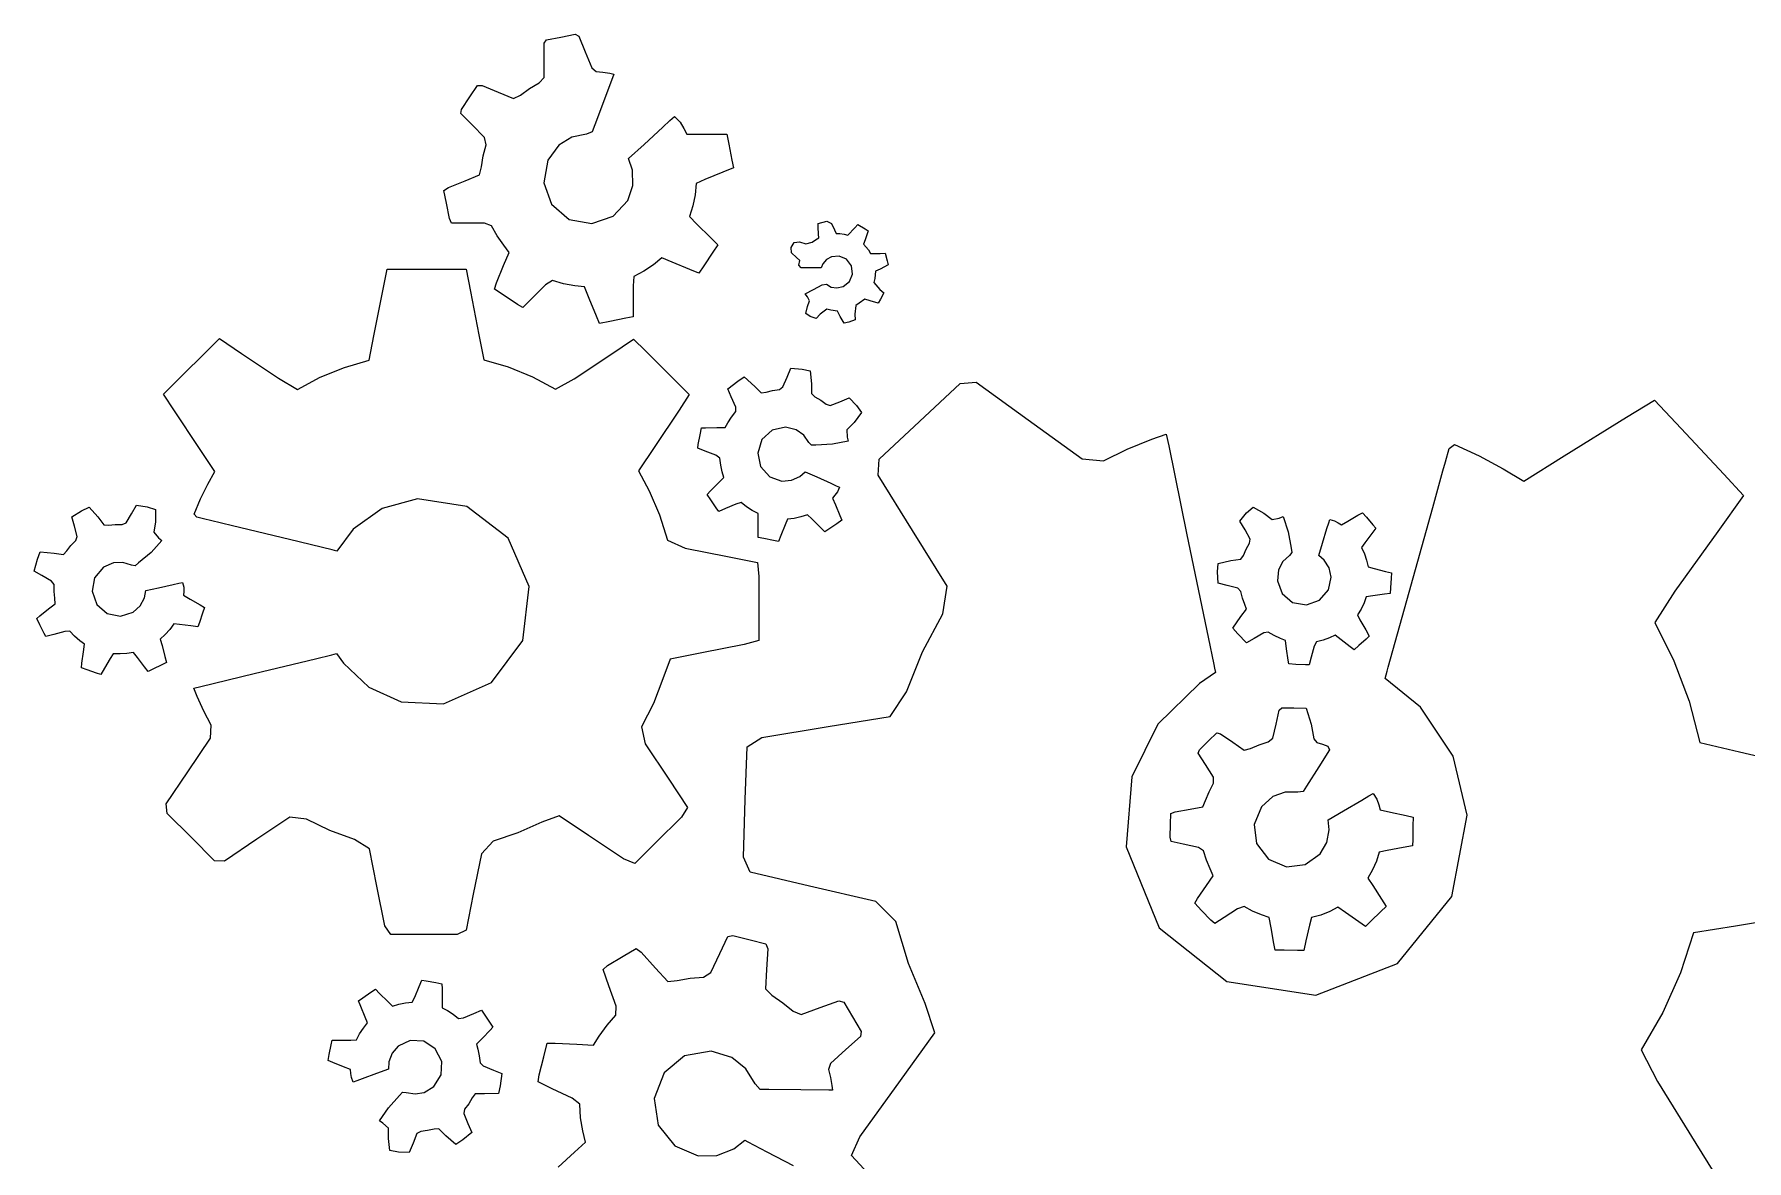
# Model space of a CAD drawing. Header units: metres. Extents: x 523 to 912, y 992 to 1102.
# Drawn here: x 777.86 to 794.73, y 1060.85 to 1071.94 of the extents above; entities that cross this region are included whole.
import ezdxf

# ---------------------------------------------------------------- set-up
doc = ezdxf.new("R2010")
doc.units = ezdxf.units.M

msp = doc.modelspace()

# ---------------------------------------------------------------- linework, layer by layer
at = {"layer": 'COMPONENT1'}
for p, q in [((782.905, 1071.886, 0), (783.045, 1071.913, 0)), ((783.045, 1071.913, 0), (783.186, 1071.941, 0)), ((783.186, 1071.941, 0), (783.222, 1071.921, 0)), ((783.222, 1071.921, 0), (783.285, 1071.768, 0)), ((782.881, 1071.852, 0), (782.905, 1071.886, 0)), ((782.881, 1071.685, 0), (782.881, 1071.852, 0)), ((783.285, 1071.768, 0), (783.35, 1071.609, 0)), ((782.881, 1071.515, 0), (782.881, 1071.685, 0)), ((783.35, 1071.609, 0), (783.394, 1071.575, 0)), ((783.394, 1071.575, 0), (783.461, 1071.568, 0)), ((783.461, 1071.568, 0), (783.528, 1071.557, 0)), ((783.528, 1071.557, 0), (783.567, 1071.548, 0)), ((782.149, 1071.324, 0), (782.225, 1071.437, 0)), ((782.225, 1071.437, 0), (782.27, 1071.437, 0)), ((782.27, 1071.437, 0), (782.429, 1071.371, 0)), ((782.648, 1071.34, 0), (782.738, 1071.405, 0)), ((782.738, 1071.405, 0), (782.834, 1071.461, 0)), ((782.834, 1071.461, 0), (782.881, 1071.515, 0)), ((783.567, 1071.548, 0), (783.475, 1071.3, 0)), ((782.066, 1071.201, 0), (782.149, 1071.324, 0)), ((782.429, 1071.371, 0), (782.579, 1071.308, 0)), ((782.579, 1071.308, 0), (782.648, 1071.34, 0)), ((783.475, 1071.3, 0), (783.381, 1071.048, 0)), ((782.06, 1071.159, 0), (782.066, 1071.201, 0)), ((782.171, 1071.048, 0), (782.06, 1071.159, 0)), ((782.295, 1070.923, 0), (782.171, 1071.048, 0)), ((783.381, 1071.048, 0), (783.356, 1070.98, 0)), ((784.05, 1071.025, 0), (784.121, 1071.09, 0)), ((784.121, 1071.09, 0), (784.166, 1071.131, 0)), ((784.166, 1071.131, 0), (784.222, 1071.074, 0)), ((784.222, 1071.074, 0), (784.257, 1071.013, 0)), ((782.312, 1070.852, 0), (782.295, 1070.923, 0)), ((783.153, 1070.926, 0), (783.025, 1070.847, 0)), ((783.299, 1070.958, 0), (783.153, 1070.926, 0)), ((783.356, 1070.98, 0), (783.299, 1070.958, 0)), ((783.866, 1070.856, 0), (784.05, 1071.025, 0)), ((784.257, 1071.013, 0), (784.286, 1070.958, 0)), ((784.286, 1070.958, 0), (784.408, 1070.958, 0)), ((784.408, 1070.958, 0), (784.596, 1070.957, 0)), ((784.596, 1070.957, 0), (784.681, 1070.956, 0)), ((784.681, 1070.956, 0), (784.7, 1070.858, 0)), ((782.264, 1070.634, 0), (782.282, 1070.744, 0)), ((782.282, 1070.744, 0), (782.312, 1070.852, 0)), ((783.025, 1070.847, 0), (782.917, 1070.701, 0)), ((783.713, 1070.716, 0), (783.866, 1070.856, 0)), ((783.751, 1070.604, 0), (783.713, 1070.716, 0)), ((784.7, 1070.858, 0), (784.731, 1070.7, 0)), ((782.105, 1070.499, 0), (782.245, 1070.556, 0)), ((782.245, 1070.556, 0), (782.264, 1070.634, 0)), ((782.917, 1070.701, 0), (782.879, 1070.479, 0)), ((783.755, 1070.453, 0), (783.751, 1070.604, 0)), ((784.64, 1070.583, 0), (784.464, 1070.511, 0)), ((784.745, 1070.626, 0), (784.64, 1070.583, 0)), ((784.731, 1070.7, 0), (784.745, 1070.626, 0)), ((781.895, 1070.401, 0), (781.939, 1070.431, 0)), ((781.919, 1070.277, 0), (781.895, 1070.401, 0)), ((781.939, 1070.431, 0), (782.105, 1070.499, 0)), ((782.879, 1070.479, 0), (782.953, 1070.269, 0)), ((783.706, 1070.305, 0), (783.755, 1070.453, 0)), ((784.378, 1070.47, 0), (784.368, 1070.36, 0)), ((784.464, 1070.511, 0), (784.378, 1070.47, 0)), ((781.949, 1070.126, 0), (781.919, 1070.277, 0)), ((782.953, 1070.269, 0), (783.129, 1070.118, 0)), ((783.561, 1070.148, 0), (783.706, 1070.305, 0)), ((784.346, 1070.251, 0), (784.313, 1070.146, 0)), ((784.368, 1070.36, 0), (784.346, 1070.251, 0)), ((781.969, 1070.081, 0), (781.949, 1070.126, 0)), ((782.113, 1070.081, 0), (781.969, 1070.081, 0)), ((782.294, 1070.081, 0), (782.113, 1070.081, 0)), ((782.364, 1070.053, 0), (782.294, 1070.081, 0)), ((782.418, 1069.955, 0), (782.364, 1070.053, 0)), ((783.129, 1070.118, 0), (783.351, 1070.077, 0)), ((783.351, 1070.077, 0), (783.561, 1070.148, 0)), ((784.313, 1070.146, 0), (784.387, 1070.072, 0)), ((784.387, 1070.072, 0), (784.52, 1069.938, 0)), ((785.579, 1070.078, 0), (785.665, 1070.1, 0)), ((785.581, 1070.042, 0), (785.579, 1070.078, 0)), ((785.585, 1069.974, 0), (785.581, 1070.042, 0)), ((785.665, 1070.1, 0), (785.711, 1070.077, 0)), ((785.711, 1070.077, 0), (785.74, 1070.016, 0)), ((785.874, 1069.964, 0), (785.943, 1070.036, 0)), ((785.943, 1070.036, 0), (785.971, 1070.067, 0)), ((785.971, 1070.067, 0), (786.042, 1070.025, 0)), ((782.483, 1069.863, 0), (782.418, 1069.955, 0)), ((784.52, 1069.938, 0), (784.592, 1069.866, 0)), ((785.314, 1069.84, 0), (785.343, 1069.889, 0)), ((785.343, 1069.889, 0), (785.395, 1069.898, 0)), ((785.395, 1069.898, 0), (785.459, 1069.876, 0)), ((785.459, 1069.876, 0), (785.521, 1069.893, 0)), ((785.521, 1069.893, 0), (785.553, 1069.917, 0)), ((785.553, 1069.917, 0), (785.587, 1069.937, 0)), ((785.587, 1069.937, 0), (785.585, 1069.974, 0)), ((785.74, 1070.016, 0), (785.757, 1069.98, 0)), ((785.757, 1069.98, 0), (785.795, 1069.979, 0)), ((785.795, 1069.979, 0), (785.835, 1069.974, 0)), ((785.835, 1069.974, 0), (785.874, 1069.964, 0)), ((786.043, 1069.916, 0), (786.028, 1069.874, 0)), ((786.028, 1069.874, 0), (786.075, 1069.817, 0)), ((786.042, 1070.025, 0), (786.074, 1070.006, 0)), ((786.074, 1070.006, 0), (786.043, 1069.916, 0)), ((782.482, 1069.663, 0), (782.536, 1069.791, 0)), ((782.536, 1069.791, 0), (782.483, 1069.863, 0)), ((784.04, 1069.739, 0), (783.957, 1069.67, 0)), ((784.141, 1069.697, 0), (784.04, 1069.739, 0)), ((784.544, 1069.795, 0), (784.454, 1069.661, 0)), ((784.592, 1069.866, 0), (784.544, 1069.795, 0)), ((785.318, 1069.788, 0), (785.314, 1069.84, 0)), ((785.368, 1069.743, 0), (785.318, 1069.788, 0)), ((785.4, 1069.714, 0), (785.368, 1069.743, 0)), ((785.39, 1069.668, 0), (785.4, 1069.714, 0)), ((785.662, 1069.722, 0), (785.627, 1069.681, 0)), ((785.711, 1069.75, 0), (785.662, 1069.722, 0)), ((785.787, 1069.757, 0), (785.711, 1069.75, 0)), ((785.86, 1069.726, 0), (785.787, 1069.757, 0)), ((785.909, 1069.662, 0), (785.86, 1069.726, 0)), ((786.075, 1069.817, 0), (786.096, 1069.783, 0)), ((786.096, 1069.783, 0), (786.191, 1069.781, 0)), ((786.191, 1069.781, 0), (786.239, 1069.784, 0)), ((786.239, 1069.784, 0), (786.259, 1069.709, 0)), ((786.259, 1069.709, 0), (786.269, 1069.669, 0)), ((781.29, 1069.399, 0), (781.335, 1069.628, 0)), ((781.335, 1069.628, 0), (781.534, 1069.628, 0)), ((781.534, 1069.628, 0), (781.905, 1069.627, 0)), ((781.905, 1069.627, 0), (782.112, 1069.627, 0)), ((782.112, 1069.627, 0), (782.155, 1069.409, 0)), ((782.411, 1069.494, 0), (782.482, 1069.663, 0)), ((783.766, 1069.555, 0), (783.758, 1069.463, 0)), ((783.864, 1069.607, 0), (783.766, 1069.555, 0)), ((783.957, 1069.67, 0), (783.864, 1069.607, 0)), ((784.315, 1069.624, 0), (784.141, 1069.697, 0)), ((784.404, 1069.587, 0), (784.315, 1069.624, 0)), ((784.454, 1069.661, 0), (784.404, 1069.587, 0)), ((785.412, 1069.64, 0), (785.39, 1069.668, 0)), ((785.447, 1069.64, 0), (785.412, 1069.64, 0)), ((785.536, 1069.641, 0), (785.447, 1069.64, 0)), ((785.611, 1069.642, 0), (785.536, 1069.641, 0)), ((785.627, 1069.681, 0), (785.611, 1069.642, 0)), ((785.89, 1069.506, 0), (785.92, 1069.579, 0)), ((785.92, 1069.579, 0), (785.909, 1069.662, 0)), ((786.137, 1069.536, 0), (786.128, 1069.497, 0)), ((786.145, 1069.608, 0), (786.137, 1069.536, 0)), ((786.19, 1069.629, 0), (786.145, 1069.608, 0)), ((786.269, 1069.669, 0), (786.19, 1069.629, 0)), ((781.204, 1068.972, 0), (781.29, 1069.399, 0)), ((782.155, 1069.409, 0), (782.239, 1068.982, 0)), ((782.391, 1069.432, 0), (782.411, 1069.494, 0)), ((782.487, 1069.367, 0), (782.391, 1069.432, 0)), ((782.618, 1069.279, 0), (782.487, 1069.367, 0)), ((782.894, 1069.474, 0), (782.763, 1069.343, 0)), ((782.964, 1069.517, 0), (782.894, 1069.474, 0)), ((783.072, 1069.485, 0), (782.964, 1069.517, 0)), ((783.183, 1069.465, 0), (783.072, 1069.485, 0)), ((783.278, 1069.454, 0), (783.183, 1069.465, 0)), ((783.325, 1069.339, 0), (783.278, 1069.454, 0)), ((783.758, 1069.463, 0), (783.758, 1069.276, 0)), ((785.451, 1069.385, 0), (785.535, 1069.429, 0)), ((785.474, 1069.355, 0), (785.451, 1069.385, 0)), ((785.535, 1069.429, 0), (785.62, 1069.474, 0)), ((785.62, 1069.474, 0), (785.663, 1069.479, 0)), ((785.663, 1069.479, 0), (785.71, 1069.452, 0)), ((785.71, 1069.452, 0), (785.763, 1069.443, 0)), ((785.763, 1069.443, 0), (785.826, 1069.456, 0)), ((785.826, 1069.456, 0), (785.89, 1069.506, 0)), ((786.128, 1069.497, 0), (786.189, 1069.429, 0)), ((786.189, 1069.429, 0), (786.227, 1069.395, 0)), ((786.227, 1069.395, 0), (786.193, 1069.331, 0)), ((782.67, 1069.25, 0), (782.618, 1069.279, 0)), ((782.763, 1069.343, 0), (782.67, 1069.25, 0)), ((783.396, 1069.166, 0), (783.325, 1069.339, 0)), ((783.758, 1069.276, 0), (783.757, 1069.159, 0)), ((785.459, 1069.19, 0), (785.474, 1069.259, 0)), ((785.494, 1069.317, 0), (785.474, 1069.355, 0)), ((785.474, 1069.259, 0), (785.494, 1069.317, 0)), ((785.667, 1069.233, 0), (785.601, 1069.185, 0)), ((785.706, 1069.225, 0), (785.667, 1069.233, 0)), ((785.771, 1069.213, 0), (785.706, 1069.225, 0)), ((785.796, 1069.161, 0), (785.771, 1069.213, 0)), ((785.952, 1069.271, 0), (785.943, 1069.185, 0)), ((785.985, 1069.293, 0), (785.952, 1069.271, 0)), ((786.04, 1069.334, 0), (785.985, 1069.293, 0)), ((786.091, 1069.316, 0), (786.04, 1069.334, 0)), ((786.17, 1069.292, 0), (786.091, 1069.316, 0)), ((786.193, 1069.331, 0), (786.17, 1069.292, 0)), ((783.428, 1069.093, 0), (783.396, 1069.166, 0)), ((783.53, 1069.113, 0), (783.428, 1069.093, 0)), ((783.687, 1069.144, 0), (783.53, 1069.113, 0)), ((783.757, 1069.159, 0), (783.687, 1069.144, 0)), ((785.503, 1069.163, 0), (785.459, 1069.19, 0)), ((785.561, 1069.141, 0), (785.503, 1069.163, 0)), ((785.601, 1069.185, 0), (785.561, 1069.141, 0)), ((785.835, 1069.095, 0), (785.796, 1069.161, 0)), ((785.882, 1069.106, 0), (785.835, 1069.095, 0)), ((785.946, 1069.129, 0), (785.882, 1069.106, 0)), ((785.943, 1069.185, 0), (785.946, 1069.129, 0)), ((779.558, 1068.822, 0), (779.683, 1068.944, 0)), ((779.683, 1068.944, 0), (779.901, 1068.798, 0)), ((781.157, 1068.733, 0), (781.204, 1068.972, 0)), ((782.239, 1068.982, 0), (782.288, 1068.735, 0)), ((783.537, 1068.789, 0), (783.762, 1068.939, 0)), ((783.762, 1068.939, 0), (783.881, 1068.824, 0)), ((779.297, 1068.561, 0), (779.558, 1068.822, 0)), ((779.901, 1068.798, 0), (780.264, 1068.555, 0)), ((780.914, 1068.661, 0), (781.157, 1068.733, 0)), ((782.288, 1068.735, 0), (782.527, 1068.665, 0)), ((783.177, 1068.549, 0), (783.537, 1068.789, 0)), ((783.881, 1068.824, 0), (784.142, 1068.562, 0)), ((779.133, 1068.398, 0), (779.297, 1068.561, 0)), ((780.264, 1068.555, 0), (780.452, 1068.442, 0)), ((780.452, 1068.442, 0), (780.677, 1068.564, 0)), ((780.677, 1068.564, 0), (780.914, 1068.661, 0)), ((782.527, 1068.665, 0), (782.766, 1068.567, 0)), ((782.766, 1068.567, 0), (782.992, 1068.446, 0)), ((782.992, 1068.446, 0), (783.177, 1068.549, 0)), ((784.142, 1068.562, 0), (784.31, 1068.394, 0)), ((784.691, 1068.451, 0), (784.788, 1068.524, 0)), ((784.788, 1068.524, 0), (784.851, 1068.567, 0)), ((784.851, 1068.567, 0), (784.955, 1068.474, 0)), ((785.234, 1068.468, 0), (785.274, 1068.566, 0)), ((785.274, 1068.566, 0), (785.31, 1068.654, 0)), ((785.31, 1068.654, 0), (785.422, 1068.644, 0)), ((785.422, 1068.644, 0), (785.503, 1068.628, 0)), ((785.503, 1068.628, 0), (785.514, 1068.499, 0)), ((779.24, 1068.234, 0), (779.133, 1068.398, 0)), ((784.31, 1068.394, 0), (784.211, 1068.238, 0)), ((784.725, 1068.371, 0), (784.691, 1068.451, 0)), ((784.768, 1068.27, 0), (784.725, 1068.371, 0)), ((784.955, 1068.474, 0), (785.019, 1068.41, 0)), ((785.019, 1068.41, 0), (785.067, 1068.417, 0)), ((785.067, 1068.417, 0), (785.132, 1068.433, 0)), ((785.132, 1068.433, 0), (785.199, 1068.442, 0)), ((785.199, 1068.442, 0), (785.234, 1068.468, 0)), ((785.514, 1068.499, 0), (785.515, 1068.402, 0)), ((785.515, 1068.402, 0), (785.548, 1068.371, 0)), ((785.548, 1068.371, 0), (785.606, 1068.337, 0)), ((785.794, 1068.323, 0), (785.887, 1068.362, 0)), ((785.887, 1068.362, 0), (785.959, 1068.286, 0)), ((786.577, 1068.128, 0), (786.978, 1068.503, 0)), ((786.978, 1068.503, 0), (787.135, 1068.514, 0)), ((787.135, 1068.514, 0), (787.648, 1068.145, 0)), ((779.482, 1067.871, 0), (779.24, 1068.234, 0)), ((784.211, 1068.238, 0), (783.972, 1067.881, 0)), ((784.727, 1068.172, 0), (784.769, 1068.225, 0)), ((784.769, 1068.225, 0), (784.768, 1068.27, 0)), ((785.606, 1068.337, 0), (785.659, 1068.297, 0)), ((785.659, 1068.297, 0), (785.7, 1068.284, 0)), ((785.7, 1068.284, 0), (785.794, 1068.323, 0)), ((786.008, 1068.215, 0), (785.935, 1068.119, 0)), ((785.959, 1068.286, 0), (786.008, 1068.215, 0)), ((793.542, 1068.17, 0), (793.819, 1068.338, 0)), ((793.819, 1068.338, 0), (794.081, 1068.058, 0)), ((784.418, 1067.996, 0), (784.431, 1068.064, 0)), ((784.431, 1068.064, 0), (784.47, 1068.067, 0)), ((784.47, 1068.067, 0), (784.581, 1068.068, 0)), ((784.581, 1068.068, 0), (784.664, 1068.068, 0)), ((784.664, 1068.068, 0), (784.691, 1068.114, 0)), ((784.691, 1068.114, 0), (784.727, 1068.172, 0)), ((785.126, 1068.041, 0), (785.027, 1067.95, 0)), ((785.258, 1068.072, 0), (785.126, 1068.041, 0)), ((785.364, 1068.046, 0), (785.258, 1068.072, 0)), ((785.438, 1067.994, 0), (785.364, 1068.046, 0)), ((785.935, 1068.119, 0), (785.862, 1068.046, 0)), ((785.862, 1068.046, 0), (785.866, 1067.974, 0)), ((786.181, 1067.758, 0), (786.577, 1068.128, 0)), ((787.648, 1068.145, 0), (788.181, 1067.761, 0)), ((792.928, 1067.789, 0), (793.542, 1068.17, 0)), ((794.081, 1068.058, 0), (794.5, 1067.61, 0)), ((779.638, 1067.637, 0), (779.482, 1067.871, 0)), ((783.972, 1067.881, 0), (783.812, 1067.642, 0)), ((784.396, 1067.867, 0), (784.4, 1067.902, 0)), ((784.469, 1067.837, 0), (784.396, 1067.867, 0)), ((784.4, 1067.902, 0), (784.418, 1067.996, 0)), ((785.027, 1067.95, 0), (784.985, 1067.817, 0)), ((785.49, 1067.92, 0), (785.438, 1067.994, 0)), ((785.516, 1067.894, 0), (785.49, 1067.92, 0)), ((785.559, 1067.896, 0), (785.516, 1067.894, 0)), ((785.721, 1067.904, 0), (785.559, 1067.896, 0)), ((785.876, 1067.934, 0), (785.721, 1067.904, 0)), ((785.866, 1067.974, 0), (785.876, 1067.934, 0)), ((788.392, 1067.74, 0), (788.625, 1067.854, 0)), ((788.625, 1067.854, 0), (788.866, 1067.954, 0)), ((788.866, 1067.954, 0), (789.008, 1068.003, 0)), ((789.008, 1068.003, 0), (789.033, 1067.888, 0)), ((789.033, 1067.888, 0), (789.213, 1067.013, 0)), ((791.758, 1067.732, 0), (791.795, 1067.863, 0)), ((791.795, 1067.863, 0), (791.847, 1067.901, 0)), ((791.847, 1067.901, 0), (792.092, 1067.789, 0)), ((784.572, 1067.795, 0), (784.469, 1067.837, 0)), ((784.613, 1067.767, 0), (784.572, 1067.795, 0)), ((784.621, 1067.699, 0), (784.613, 1067.767, 0)), ((784.636, 1067.633, 0), (784.621, 1067.699, 0)), ((784.985, 1067.817, 0), (785.014, 1067.684, 0)), ((785.014, 1067.684, 0), (785.103, 1067.584, 0)), ((786.17, 1067.6, 0), (786.181, 1067.758, 0)), ((788.181, 1067.761, 0), (788.392, 1067.74, 0)), ((791.733, 1067.641, 0), (791.758, 1067.732, 0)), ((792.092, 1067.789, 0), (792.327, 1067.662, 0)), ((792.532, 1067.542, 0), (792.928, 1067.789, 0)), ((779.498, 1067.367, 0), (779.57, 1067.512, 0)), ((779.57, 1067.512, 0), (779.638, 1067.637, 0)), ((783.812, 1067.642, 0), (783.915, 1067.446, 0)), ((784.521, 1067.445, 0), (784.6, 1067.524, 0)), ((784.6, 1067.524, 0), (784.652, 1067.578, 0)), ((784.652, 1067.578, 0), (784.636, 1067.633, 0)), ((785.103, 1067.584, 0), (785.224, 1067.541, 0)), ((785.224, 1067.541, 0), (785.318, 1067.549, 0)), ((785.318, 1067.549, 0), (785.401, 1067.587, 0)), ((785.401, 1067.587, 0), (785.453, 1067.634, 0)), ((785.453, 1067.634, 0), (785.567, 1067.583, 0)), ((785.567, 1067.583, 0), (785.704, 1067.521, 0)), ((785.704, 1067.521, 0), (785.757, 1067.496, 0)), ((786.508, 1067.056, 0), (786.17, 1067.6, 0)), ((791.633, 1067.282, 0), (791.733, 1067.641, 0)), ((792.327, 1067.662, 0), (792.532, 1067.542, 0)), ((794.5, 1067.61, 0), (794.694, 1067.398, 0)), ((779.436, 1067.217, 0), (779.498, 1067.367, 0)), ((781.633, 1067.367, 0), (781.287, 1067.272, 0)), ((782.119, 1067.292, 0), (781.633, 1067.367, 0)), ((783.915, 1067.446, 0), (784.018, 1067.208, 0)), ((784.488, 1067.41, 0), (784.521, 1067.445, 0)), ((784.523, 1067.358, 0), (784.488, 1067.41, 0)), ((784.577, 1067.278, 0), (784.523, 1067.358, 0)), ((785.746, 1067.403, 0), (785.723, 1067.374, 0)), ((785.723, 1067.374, 0), (785.751, 1067.307, 0)), ((785.772, 1067.437, 0), (785.746, 1067.403, 0)), ((785.757, 1067.496, 0), (785.79, 1067.481, 0)), ((785.79, 1067.481, 0), (785.772, 1067.437, 0)), ((794.694, 1067.398, 0), (794.44, 1067.044, 0)), ((778.231, 1067.19, 0), (778.326, 1067.25, 0)), ((778.255, 1067.099, 0), (778.231, 1067.19, 0)), ((778.326, 1067.25, 0), (778.4, 1067.286, 0)), ((778.4, 1067.286, 0), (778.487, 1067.19, 0)), ((778.487, 1067.19, 0), (778.546, 1067.112, 0)), ((778.766, 1067.129, 0), (778.817, 1067.218, 0)), ((778.817, 1067.218, 0), (778.867, 1067.305, 0)), ((778.867, 1067.305, 0), (778.971, 1067.288, 0)), ((778.971, 1067.288, 0), (779.053, 1067.26, 0)), ((779.053, 1067.26, 0), (779.052, 1067.14, 0)), ((779.46, 1067.186, 0), (779.436, 1067.217, 0)), ((779.54, 1067.167, 0), (779.46, 1067.186, 0)), ((781.287, 1067.272, 0), (781.002, 1067.069, 0)), ((782.527, 1066.98, 0), (782.119, 1067.292, 0)), ((784.018, 1067.208, 0), (784.096, 1066.958, 0)), ((784.602, 1067.243, 0), (784.577, 1067.278, 0)), ((784.667, 1067.27, 0), (784.602, 1067.243, 0)), ((784.77, 1067.314, 0), (784.667, 1067.27, 0)), ((784.823, 1067.332, 0), (784.77, 1067.314, 0)), ((784.875, 1067.289, 0), (784.823, 1067.332, 0)), ((784.932, 1067.253, 0), (784.875, 1067.289, 0)), ((784.989, 1067.223, 0), (784.932, 1067.253, 0)), ((784.99, 1067.157, 0), (784.989, 1067.223, 0)), ((785.28, 1067.168, 0), (785.256, 1067.109, 0)), ((785.345, 1067.174, 0), (785.28, 1067.168, 0)), ((785.411, 1067.188, 0), (785.345, 1067.174, 0)), ((785.474, 1067.208, 0), (785.411, 1067.188, 0)), ((785.517, 1067.17, 0), (785.474, 1067.208, 0)), ((785.598, 1067.09, 0), (785.517, 1067.17, 0)), ((785.751, 1067.307, 0), (785.795, 1067.202, 0)), ((785.795, 1067.202, 0), (785.815, 1067.155, 0)), ((789.734, 1067.147, 0), (789.8, 1067.228, 0)), ((789.8, 1067.228, 0), (789.865, 1067.285, 0)), ((789.865, 1067.285, 0), (789.969, 1067.226, 0)), ((789.969, 1067.226, 0), (790.051, 1067.163, 0)), ((790.051, 1067.163, 0), (790.121, 1067.176, 0)), ((790.121, 1067.176, 0), (790.16, 1067.191, 0)), ((790.16, 1067.191, 0), (790.21, 1067.041, 0)), ((790.798, 1067.147, 0), (790.896, 1067.205, 0)), ((790.896, 1067.205, 0), (790.941, 1067.23, 0)), ((790.941, 1067.23, 0), (790.981, 1067.185, 0)), ((790.981, 1067.185, 0), (791.045, 1067.112, 0)), ((791.378, 1066.364, 0), (791.633, 1067.282, 0)), ((778.282, 1066.997, 0), (778.255, 1067.099, 0)), ((778.546, 1067.112, 0), (778.591, 1067.108, 0)), ((778.591, 1067.108, 0), (778.658, 1067.115, 0)), ((778.658, 1067.115, 0), (778.725, 1067.115, 0)), ((778.725, 1067.115, 0), (778.766, 1067.129, 0)), ((779.052, 1067.14, 0), (779.038, 1067.037, 0)), ((779.038, 1067.037, 0), (779.084, 1066.983, 0)), ((779.595, 1067.154, 0), (779.54, 1067.167, 0)), ((779.813, 1067.101, 0), (779.595, 1067.154, 0)), ((780.372, 1066.965, 0), (779.813, 1067.101, 0)), ((781.002, 1067.069, 0), (780.838, 1066.852, 0)), ((784.99, 1067.044, 0), (784.99, 1067.157, 0)), ((784.991, 1066.986, 0), (784.99, 1067.044, 0)), ((785.213, 1067.004, 0), (785.19, 1066.947, 0)), ((785.256, 1067.109, 0), (785.213, 1067.004, 0)), ((785.647, 1067.041, 0), (785.598, 1067.09, 0)), ((785.685, 1067.067, 0), (785.647, 1067.041, 0)), ((785.765, 1067.121, 0), (785.685, 1067.067, 0)), ((785.815, 1067.155, 0), (785.765, 1067.121, 0)), ((786.85, 1066.506, 0), (786.508, 1067.056, 0)), ((789.213, 1067.013, 0), (789.421, 1066.004, 0)), ((789.785, 1067.06, 0), (789.734, 1067.147, 0)), ((789.836, 1066.971, 0), (789.785, 1067.06, 0)), ((790.21, 1067.041, 0), (790.238, 1066.881, 0)), ((790.548, 1066.93, 0), (790.592, 1067.073, 0)), ((790.592, 1067.073, 0), (790.61, 1067.129, 0)), ((790.61, 1067.129, 0), (790.62, 1067.164, 0)), ((790.62, 1067.164, 0), (790.667, 1067.151, 0)), ((790.667, 1067.151, 0), (790.703, 1067.13, 0)), ((790.703, 1067.13, 0), (790.735, 1067.11, 0)), ((790.735, 1067.11, 0), (790.798, 1067.147, 0)), ((791.033, 1067.024, 0), (790.964, 1066.933, 0)), ((791.074, 1067.078, 0), (791.033, 1067.024, 0)), ((791.045, 1067.112, 0), (791.074, 1067.078, 0)), ((794.44, 1067.044, 0), (794.017, 1066.456, 0)), ((777.892, 1066.773, 0), (777.917, 1066.845, 0)), ((777.917, 1066.845, 0), (778.056, 1066.832, 0)), ((778.056, 1066.832, 0), (778.146, 1066.82, 0)), ((778.146, 1066.82, 0), (778.179, 1066.855, 0)), ((778.179, 1066.855, 0), (778.221, 1066.907, 0)), ((778.221, 1066.907, 0), (778.27, 1066.955, 0)), ((778.27, 1066.955, 0), (778.282, 1066.997, 0)), ((779.011, 1066.839, 0), (778.887, 1066.735, 0)), ((779.116, 1066.957, 0), (779.011, 1066.839, 0)), ((779.084, 1066.983, 0), (779.116, 1066.957, 0)), ((780.794, 1066.863, 0), (780.372, 1066.965, 0)), ((780.838, 1066.852, 0), (780.794, 1066.863, 0)), ((782.733, 1066.503, 0), (782.527, 1066.98, 0)), ((784.096, 1066.958, 0), (784.269, 1066.881, 0)), ((784.269, 1066.881, 0), (784.687, 1066.798, 0)), ((785.044, 1066.975, 0), (784.991, 1066.986, 0)), ((785.139, 1066.957, 0), (785.044, 1066.975, 0)), ((785.19, 1066.947, 0), (785.139, 1066.957, 0)), ((789.769, 1066.809, 0), (789.795, 1066.871, 0)), ((789.795, 1066.871, 0), (789.828, 1066.929, 0)), ((789.828, 1066.929, 0), (789.836, 1066.971, 0)), ((790.246, 1066.839, 0), (790.223, 1066.81, 0)), ((790.238, 1066.881, 0), (790.246, 1066.839, 0)), ((790.511, 1066.81, 0), (790.548, 1066.93, 0)), ((790.964, 1066.933, 0), (790.932, 1066.886, 0)), ((790.932, 1066.886, 0), (790.96, 1066.825, 0)), ((777.859, 1066.656, 0), (777.892, 1066.773, 0)), ((778.54, 1066.694, 0), (778.453, 1066.59, 0)), ((778.64, 1066.738, 0), (778.54, 1066.694, 0)), ((778.731, 1066.741, 0), (778.64, 1066.738, 0)), ((778.816, 1066.713, 0), (778.731, 1066.741, 0)), ((778.853, 1066.707, 0), (778.816, 1066.713, 0)), ((778.887, 1066.735, 0), (778.853, 1066.707, 0)), ((784.687, 1066.798, 0), (784.984, 1066.739, 0)), ((784.984, 1066.739, 0), (784.996, 1066.603, 0)), ((789.515, 1066.649, 0), (789.52, 1066.731, 0)), ((789.52, 1066.731, 0), (789.646, 1066.759, 0)), ((789.646, 1066.759, 0), (789.743, 1066.772, 0)), ((789.743, 1066.772, 0), (789.769, 1066.809, 0)), ((790.114, 1066.668, 0), (790.103, 1066.56, 0)), ((790.157, 1066.749, 0), (790.114, 1066.668, 0)), ((790.223, 1066.81, 0), (790.157, 1066.749, 0)), ((790.565, 1066.764, 0), (790.511, 1066.81, 0)), ((790.614, 1066.687, 0), (790.565, 1066.764, 0)), ((790.633, 1066.595, 0), (790.614, 1066.687, 0)), ((790.96, 1066.825, 0), (790.982, 1066.762, 0)), ((790.982, 1066.762, 0), (790.997, 1066.697, 0)), ((790.997, 1066.697, 0), (791.058, 1066.681, 0)), ((791.058, 1066.681, 0), (791.168, 1066.652, 0)), ((777.935, 1066.612, 0), (777.859, 1066.656, 0)), ((778.029, 1066.557, 0), (777.935, 1066.612, 0)), ((778.057, 1066.522, 0), (778.029, 1066.557, 0)), ((778.056, 1066.455, 0), (778.057, 1066.522, 0)), ((778.453, 1066.59, 0), (778.429, 1066.458, 0)), ((779.082, 1066.49, 0), (779.228, 1066.523, 0)), ((779.228, 1066.523, 0), (779.285, 1066.535, 0)), ((779.285, 1066.535, 0), (779.32, 1066.543, 0)), ((779.32, 1066.543, 0), (779.332, 1066.496, 0)), ((779.332, 1066.496, 0), (779.332, 1066.454, 0)), ((782.67, 1065.971, 0), (782.733, 1066.503, 0)), ((784.996, 1066.603, 0), (784.996, 1066.239, 0)), ((786.807, 1066.234, 0), (786.85, 1066.506, 0)), ((789.519, 1066.537, 0), (789.515, 1066.649, 0)), ((789.61, 1066.513, 0), (789.519, 1066.537, 0)), ((789.713, 1066.486, 0), (789.61, 1066.513, 0)), ((790.103, 1066.56, 0), (790.15, 1066.433, 0)), ((790.606, 1066.47, 0), (790.633, 1066.595, 0)), ((791.168, 1066.652, 0), (791.226, 1066.637, 0)), ((791.223, 1066.585, 0), (791.217, 1066.489, 0)), ((791.226, 1066.637, 0), (791.223, 1066.585, 0)), ((778.001, 1066.283, 0), (778.067, 1066.334, 0)), ((778.062, 1066.387, 0), (778.056, 1066.455, 0)), ((778.067, 1066.334, 0), (778.062, 1066.387, 0)), ((778.429, 1066.458, 0), (778.476, 1066.326, 0)), ((778.476, 1066.326, 0), (778.579, 1066.238, 0)), ((778.903, 1066.313, 0), (778.946, 1066.393, 0)), ((778.946, 1066.393, 0), (778.96, 1066.463, 0)), ((778.96, 1066.463, 0), (779.082, 1066.49, 0)), ((779.332, 1066.454, 0), (779.331, 1066.417, 0)), ((779.331, 1066.417, 0), (779.394, 1066.38, 0)), ((779.394, 1066.38, 0), (779.493, 1066.323, 0)), ((789.743, 1066.454, 0), (789.713, 1066.486, 0)), ((789.76, 1066.388, 0), (789.743, 1066.454, 0)), ((789.784, 1066.326, 0), (789.76, 1066.388, 0)), ((789.798, 1066.28, 0), (789.784, 1066.326, 0)), ((790.15, 1066.433, 0), (790.253, 1066.347, 0)), ((790.253, 1066.347, 0), (790.391, 1066.322, 0)), ((790.391, 1066.322, 0), (790.518, 1066.368, 0)), ((790.518, 1066.368, 0), (790.606, 1066.47, 0)), ((790.957, 1066.342, 0), (790.928, 1066.281, 0)), ((790.979, 1066.403, 0), (790.957, 1066.342, 0)), ((791.044, 1066.411, 0), (790.979, 1066.403, 0)), ((791.157, 1066.427, 0), (791.044, 1066.411, 0)), ((791.214, 1066.435, 0), (791.157, 1066.427, 0)), ((791.196, 1065.71, 0), (791.378, 1066.364, 0)), ((791.217, 1066.489, 0), (791.214, 1066.435, 0)), ((794.017, 1066.456, 0), (793.82, 1066.15, 0)), ((777.884, 1066.19, 0), (777.914, 1066.216, 0)), ((777.915, 1066.127, 0), (777.884, 1066.19, 0)), ((777.914, 1066.216, 0), (778.001, 1066.283, 0)), ((778.579, 1066.238, 0), (778.71, 1066.212, 0)), ((778.71, 1066.212, 0), (778.833, 1066.25, 0)), ((778.833, 1066.25, 0), (778.903, 1066.313, 0)), ((779.517, 1066.24, 0), (779.486, 1066.148, 0)), ((779.493, 1066.323, 0), (779.537, 1066.297, 0)), ((779.537, 1066.297, 0), (779.517, 1066.24, 0)), ((784.996, 1066.239, 0), (784.996, 1065.972, 0)), ((786.609, 1065.861, 0), (786.807, 1066.234, 0)), ((789.664, 1066.093, 0), (789.743, 1066.208, 0)), ((789.743, 1066.208, 0), (789.798, 1066.28, 0)), ((790.928, 1066.281, 0), (790.893, 1066.224, 0)), ((790.893, 1066.224, 0), (790.917, 1066.174, 0)), ((790.917, 1066.174, 0), (790.974, 1066.076, 0)), ((777.957, 1066.042, 0), (777.915, 1066.127, 0)), ((777.975, 1066.012, 0), (777.957, 1066.042, 0)), ((778.052, 1066.032, 0), (777.975, 1066.012, 0)), ((778.159, 1066.061, 0), (778.052, 1066.032, 0)), ((778.209, 1066.063, 0), (778.159, 1066.061, 0)), ((778.256, 1066.013, 0), (778.209, 1066.063, 0)), ((778.307, 1065.969, 0), (778.256, 1066.013, 0)), ((779.15, 1066.03, 0), (779.101, 1065.985, 0)), ((779.194, 1066.08, 0), (779.15, 1066.03, 0)), ((779.233, 1066.135, 0), (779.194, 1066.08, 0)), ((779.29, 1066.13, 0), (779.233, 1066.135, 0)), ((779.403, 1066.115, 0), (779.29, 1066.13, 0)), ((779.471, 1066.106, 0), (779.403, 1066.115, 0)), ((779.486, 1066.148, 0), (779.471, 1066.106, 0)), ((789.421, 1066.004, 0), (789.477, 1065.734, 0)), ((789.714, 1066.036, 0), (789.664, 1066.093, 0)), ((789.8, 1065.949, 0), (789.714, 1066.036, 0)), ((789.875, 1065.993, 0), (789.8, 1065.949, 0)), ((789.969, 1066.048, 0), (789.875, 1065.993, 0)), ((790.014, 1066.055, 0), (789.969, 1066.048, 0)), ((790.072, 1066.021, 0), (790.014, 1066.055, 0)), ((790.133, 1065.993, 0), (790.072, 1066.021, 0)), ((790.183, 1065.971, 0), (790.133, 1065.993, 0)), ((790.618, 1065.999, 0), (790.554, 1065.976, 0)), ((790.671, 1066.023, 0), (790.618, 1065.999, 0)), ((790.73, 1065.978, 0), (790.671, 1066.023, 0)), ((790.974, 1066.076, 0), (791.009, 1066.016, 0)), ((791.009, 1066.016, 0), (790.977, 1065.986, 0)), ((793.82, 1066.15, 0), (794.009, 1065.771, 0)), ((778.354, 1065.935, 0), (778.307, 1065.969, 0)), ((778.329, 1065.75, 0), (778.344, 1065.861, 0)), ((778.344, 1065.861, 0), (778.354, 1065.935, 0)), ((778.638, 1065.841, 0), (778.607, 1065.796, 0)), ((778.705, 1065.839, 0), (778.638, 1065.841, 0)), ((778.772, 1065.844, 0), (778.705, 1065.839, 0)), ((778.836, 1065.855, 0), (778.772, 1065.844, 0)), ((778.876, 1065.803, 0), (778.836, 1065.855, 0)), ((779.101, 1065.985, 0), (779.118, 1065.924, 0)), ((779.118, 1065.924, 0), (779.147, 1065.814, 0)), ((780.629, 1065.792, 0), (780.79, 1065.831, 0)), ((780.79, 1065.831, 0), (780.837, 1065.843, 0)), ((780.837, 1065.843, 0), (780.906, 1065.75, 0)), ((782.363, 1065.559, 0), (782.67, 1065.971, 0)), ((784.435, 1065.849, 0), (784.122, 1065.788, 0)), ((784.85, 1065.931, 0), (784.435, 1065.849, 0)), ((784.996, 1065.972, 0), (784.85, 1065.931, 0)), ((786.45, 1065.465, 0), (786.609, 1065.861, 0)), ((790.194, 1065.889, 0), (790.183, 1065.971, 0)), ((790.208, 1065.779, 0), (790.194, 1065.889, 0)), ((790.465, 1065.916, 0), (790.437, 1065.808, 0)), ((790.488, 1065.96, 0), (790.465, 1065.916, 0)), ((790.554, 1065.976, 0), (790.488, 1065.96, 0)), ((790.82, 1065.91, 0), (790.73, 1065.978, 0)), ((790.859, 1065.881, 0), (790.82, 1065.91, 0)), ((790.905, 1065.922, 0), (790.859, 1065.881, 0)), ((790.977, 1065.986, 0), (790.905, 1065.922, 0)), ((778.324, 1065.702, 0), (778.329, 1065.75, 0)), ((778.382, 1065.682, 0), (778.324, 1065.702, 0)), ((778.474, 1065.65, 0), (778.382, 1065.682, 0)), ((778.515, 1065.637, 0), (778.474, 1065.65, 0)), ((778.55, 1065.698, 0), (778.515, 1065.637, 0)), ((778.607, 1065.796, 0), (778.55, 1065.698, 0)), ((778.945, 1065.712, 0), (778.876, 1065.803, 0)), ((778.981, 1065.666, 0), (778.945, 1065.712, 0)), ((779.029, 1065.69, 0), (778.981, 1065.666, 0)), ((779.116, 1065.733, 0), (779.029, 1065.69, 0)), ((779.162, 1065.756, 0), (779.116, 1065.733, 0)), ((779.147, 1065.814, 0), (779.162, 1065.756, 0)), ((780.024, 1065.647, 0), (780.629, 1065.792, 0)), ((780.906, 1065.75, 0), (781.154, 1065.511, 0)), ((784.122, 1065.788, 0), (784.052, 1065.595, 0)), ((789.493, 1065.656, 0), (789.335, 1065.547, 0)), ((789.477, 1065.734, 0), (789.484, 1065.698, 0)), ((789.484, 1065.698, 0), (789.493, 1065.656, 0)), ((790.217, 1065.741, 0), (790.208, 1065.779, 0)), ((790.286, 1065.737, 0), (790.217, 1065.741, 0)), ((790.381, 1065.731, 0), (790.286, 1065.737, 0)), ((790.417, 1065.732, 0), (790.381, 1065.731, 0)), ((790.437, 1065.808, 0), (790.417, 1065.732, 0)), ((791.165, 1065.599, 0), (791.185, 1065.67, 0)), ((791.185, 1065.67, 0), (791.196, 1065.71, 0)), ((794.009, 1065.771, 0), (794.158, 1065.373, 0)), ((779.431, 1065.504, 0), (779.5, 1065.52, 0)), ((779.464, 1065.419, 0), (779.431, 1065.504, 0)), ((779.5, 1065.52, 0), (780.024, 1065.647, 0)), ((781.154, 1065.511, 0), (781.472, 1065.367, 0)), ((781.889, 1065.348, 0), (782.363, 1065.559, 0)), ((784.052, 1065.595, 0), (783.958, 1065.352, 0)), ((789.335, 1065.547, 0), (788.925, 1065.149, 0)), ((791.514, 1065.315, 0), (791.165, 1065.599, 0)), ((779.529, 1065.275, 0), (779.464, 1065.419, 0)), ((781.472, 1065.367, 0), (781.889, 1065.348, 0)), ((783.958, 1065.352, 0), (783.84, 1065.123, 0)), ((786.291, 1065.224, 0), (786.45, 1065.465, 0)), ((791.835, 1064.832, 0), (791.514, 1065.315, 0)), ((794.158, 1065.373, 0), (794.264, 1064.966, 0)), ((779.602, 1065.137, 0), (779.529, 1065.275, 0)), ((785.678, 1065.124, 0), (786.291, 1065.224, 0)), ((788.925, 1065.149, 0), (788.669, 1064.629, 0)), ((790.06, 1065.01, 0), (790.09, 1065.149, 0)), ((790.09, 1065.149, 0), (790.12, 1065.287, 0)), ((790.12, 1065.287, 0), (790.146, 1065.31, 0)), ((790.146, 1065.31, 0), (790.265, 1065.308, 0)), ((790.265, 1065.308, 0), (790.386, 1065.306, 0)), ((790.386, 1065.306, 0), (790.437, 1065.147, 0)), ((790.437, 1065.147, 0), (790.462, 1065.004, 0)), ((779.373, 1064.68, 0), (779.594, 1065.01, 0)), ((779.594, 1065.01, 0), (779.602, 1065.137, 0)), ((783.84, 1065.123, 0), (783.877, 1064.953, 0)), ((784.881, 1064.925, 0), (785.025, 1065.018, 0)), ((785.025, 1065.018, 0), (785.678, 1065.124, 0)), ((789.335, 1064.896, 0), (789.425, 1064.983, 0)), ((789.425, 1064.983, 0), (789.508, 1065.062, 0)), ((789.508, 1065.062, 0), (789.544, 1065.054, 0)), ((789.544, 1065.054, 0), (789.664, 1064.971, 0)), ((790.012, 1064.974, 0), (790.06, 1065.01, 0)), ((790.462, 1065.004, 0), (790.492, 1064.969, 0)), ((783.877, 1064.953, 0), (784.109, 1064.606, 0)), ((784.863, 1064.407, 0), (784.881, 1064.925, 0)), ((789.323, 1064.863, 0), (789.335, 1064.896, 0)), ((789.394, 1064.752, 0), (789.323, 1064.863, 0)), ((789.664, 1064.971, 0), (789.776, 1064.893, 0)), ((789.776, 1064.893, 0), (789.838, 1064.907, 0)), ((789.838, 1064.907, 0), (789.923, 1064.945, 0)), ((789.923, 1064.945, 0), (790.012, 1064.974, 0)), ((790.492, 1064.969, 0), (790.547, 1064.951, 0)), ((790.616, 1064.894, 0), (790.511, 1064.729, 0)), ((790.547, 1064.951, 0), (790.6, 1064.93, 0)), ((790.6, 1064.93, 0), (790.616, 1064.894, 0)), ((791.974, 1064.253, 0), (791.835, 1064.832, 0)), ((794.264, 1064.966, 0), (794.656, 1064.875, 0)), ((794.656, 1064.875, 0), (795.359, 1064.711, 0)), ((779.16, 1064.364, 0), (779.373, 1064.68, 0)), ((789.474, 1064.627, 0), (789.394, 1064.752, 0)), ((790.511, 1064.729, 0), (790.389, 1064.537, 0)), ((784.109, 1064.606, 0), (784.295, 1064.329, 0)), ((788.669, 1064.629, 0), (788.615, 1063.94, 0)), ((789.397, 1064.395, 0), (789.432, 1064.482, 0)), ((789.432, 1064.482, 0), (789.475, 1064.566, 0)), ((789.475, 1064.566, 0), (789.474, 1064.627, 0)), ((790.18, 1064.478, 0), (790.06, 1064.435, 0)), ((790.305, 1064.478, 0), (790.18, 1064.478, 0)), ((790.357, 1064.486, 0), (790.305, 1064.478, 0)), ((790.389, 1064.537, 0), (790.357, 1064.486, 0)), ((779.17, 1064.269, 0), (779.16, 1064.364, 0)), ((784.295, 1064.329, 0), (784.234, 1064.233, 0)), ((784.844, 1063.839, 0), (784.863, 1064.407, 0)), ((789.095, 1064.286, 0), (789.243, 1064.312, 0)), ((789.243, 1064.312, 0), (789.368, 1064.335, 0)), ((789.368, 1064.335, 0), (789.397, 1064.395, 0)), ((789.946, 1064.335, 0), (789.875, 1064.159, 0)), ((790.06, 1064.435, 0), (789.946, 1064.335, 0)), ((790.753, 1064.295, 0), (790.934, 1064.401, 0)), ((790.934, 1064.401, 0), (791.005, 1064.442, 0)), ((791.005, 1064.442, 0), (791.048, 1064.467, 0)), ((791.048, 1064.467, 0), (791.084, 1064.41, 0)), ((791.084, 1064.41, 0), (791.102, 1064.354, 0)), ((791.102, 1064.354, 0), (791.116, 1064.304, 0)), ((791.116, 1064.304, 0), (791.216, 1064.282, 0)), ((779.405, 1064.035, 0), (779.17, 1064.269, 0)), ((780.377, 1064.232, 0), (780.052, 1064.015, 0)), ((780.542, 1064.212, 0), (780.377, 1064.232, 0)), ((780.771, 1064.1, 0), (780.542, 1064.212, 0)), ((782.858, 1064.184, 0), (782.624, 1064.077, 0)), ((783.03, 1064.247, 0), (782.858, 1064.184, 0)), ((783.32, 1064.053, 0), (783.03, 1064.247, 0)), ((784.234, 1064.233, 0), (783.983, 1063.982, 0)), ((789.049, 1064.034, 0), (789.051, 1064.163, 0)), ((789.051, 1064.163, 0), (789.053, 1064.269, 0)), ((789.053, 1064.269, 0), (789.095, 1064.286, 0)), ((789.875, 1064.159, 0), (789.899, 1063.974, 0)), ((790.603, 1064.206, 0), (790.753, 1064.295, 0)), ((790.614, 1064.108, 0), (790.603, 1064.206, 0)), ((791.216, 1064.282, 0), (791.371, 1064.249, 0)), ((791.371, 1064.249, 0), (791.441, 1064.233, 0)), ((791.439, 1064.148, 0), (791.437, 1064.014, 0)), ((791.441, 1064.233, 0), (791.439, 1064.148, 0)), ((791.823, 1063.451, 0), (791.974, 1064.253, 0)), ((779.636, 1063.803, 0), (779.405, 1064.035, 0)), ((780.052, 1064.015, 0), (779.732, 1063.8, 0)), ((781.013, 1064.012, 0), (780.771, 1064.1, 0)), ((781.161, 1063.92, 0), (781.013, 1064.012, 0)), ((782.378, 1063.995, 0), (782.263, 1063.872, 0)), ((782.624, 1064.077, 0), (782.378, 1063.995, 0)), ((783.663, 1063.823, 0), (783.32, 1064.053, 0)), ((783.983, 1063.982, 0), (783.776, 1063.776, 0)), ((789.057, 1063.993, 0), (789.049, 1064.034, 0)), ((789.176, 1063.967, 0), (789.057, 1063.993, 0)), ((789.325, 1063.935, 0), (789.176, 1063.967, 0)), ((789.899, 1063.974, 0), (790.017, 1063.818, 0)), ((790.524, 1063.87, 0), (790.591, 1063.983, 0)), ((790.591, 1063.983, 0), (790.614, 1064.108, 0)), ((791.437, 1064.014, 0), (791.435, 1063.95, 0)), ((779.732, 1063.8, 0), (779.636, 1063.803, 0)), ((781.234, 1063.553, 0), (781.161, 1063.92, 0)), ((782.263, 1063.872, 0), (782.184, 1063.474, 0)), ((783.776, 1063.776, 0), (783.663, 1063.823, 0)), ((784.91, 1063.691, 0), (784.844, 1063.839, 0)), ((788.615, 1063.94, 0), (788.939, 1063.143, 0)), ((789.377, 1063.9, 0), (789.325, 1063.935, 0)), ((789.405, 1063.81, 0), (789.377, 1063.9, 0)), ((789.441, 1063.723, 0), (789.405, 1063.81, 0)), ((790.017, 1063.818, 0), (790.192, 1063.745, 0)), ((790.378, 1063.767, 0), (790.524, 1063.87, 0)), ((791.078, 1063.799, 0), (791.041, 1063.713, 0)), ((791.106, 1063.887, 0), (791.078, 1063.799, 0)), ((791.184, 1063.905, 0), (791.106, 1063.887, 0)), ((791.341, 1063.933, 0), (791.184, 1063.905, 0)), ((791.435, 1063.95, 0), (791.341, 1063.933, 0)), ((785.494, 1063.554, 0), (784.91, 1063.691, 0)), ((789.405, 1063.559, 0), (789.472, 1063.654, 0)), ((789.472, 1063.654, 0), (789.441, 1063.723, 0)), ((790.192, 1063.745, 0), (790.378, 1063.767, 0)), ((791.041, 1063.713, 0), (790.995, 1063.632, 0)), ((790.995, 1063.632, 0), (791.043, 1063.558, 0)), ((781.311, 1063.161, 0), (781.234, 1063.553, 0)), ((782.184, 1063.474, 0), (782.114, 1063.119, 0)), ((786.15, 1063.401, 0), (785.494, 1063.554, 0)), ((789.317, 1063.432, 0), (789.405, 1063.559, 0)), ((791.043, 1063.558, 0), (791.129, 1063.424, 0)), ((786.347, 1063.204, 0), (786.15, 1063.401, 0)), ((789.29, 1063.385, 0), (789.317, 1063.432, 0)), ((789.357, 1063.315, 0), (789.29, 1063.385, 0)), ((789.449, 1063.219, 0), (789.357, 1063.315, 0)), ((789.71, 1063.33, 0), (789.58, 1063.246, 0)), ((789.775, 1063.354, 0), (789.71, 1063.33, 0)), ((789.859, 1063.308, 0), (789.775, 1063.354, 0)), ((789.946, 1063.272, 0), (789.859, 1063.308, 0)), ((790.619, 1063.304, 0), (790.531, 1063.269, 0)), ((790.699, 1063.346, 0), (790.619, 1063.304, 0)), ((790.774, 1063.293, 0), (790.699, 1063.346, 0)), ((790.904, 1063.203, 0), (790.774, 1063.293, 0)), ((791.123, 1063.303, 0), (791.025, 1063.209, 0)), ((791.175, 1063.353, 0), (791.123, 1063.303, 0)), ((791.129, 1063.424, 0), (791.175, 1063.353, 0)), ((791.285, 1062.793, 0), (791.823, 1063.451, 0)), ((781.37, 1063.076, 0), (781.311, 1063.161, 0)), ((786.47, 1062.792, 0), (786.347, 1063.204, 0)), ((788.939, 1063.143, 0), (789.605, 1062.613, 0)), ((789.487, 1063.186, 0), (789.449, 1063.219, 0)), ((789.58, 1063.246, 0), (789.487, 1063.186, 0)), ((790.023, 1063.246, 0), (789.946, 1063.272, 0)), ((790.041, 1063.143, 0), (790.023, 1063.246, 0)), ((790.069, 1062.989, 0), (790.041, 1063.143, 0)), ((790.419, 1063.169, 0), (790.385, 1063.015, 0)), ((790.441, 1063.243, 0), (790.419, 1063.169, 0)), ((790.531, 1063.269, 0), (790.441, 1063.243, 0)), ((790.971, 1063.156, 0), (790.904, 1063.203, 0)), ((791.025, 1063.209, 0), (790.971, 1063.156, 0)), ((794.616, 1063.16, 0), (794.203, 1063.092, 0)), ((795.328, 1063.276, 0), (794.616, 1063.16, 0)), ((781.683, 1063.076, 0), (781.37, 1063.076, 0)), ((782.026, 1063.076, 0), (781.683, 1063.076, 0)), ((782.114, 1063.119, 0), (782.026, 1063.076, 0)), ((784.613, 1062.891, 0), (784.692, 1063.057, 0)), ((784.692, 1063.057, 0), (784.741, 1063.067, 0)), ((784.741, 1063.067, 0), (784.91, 1063.025, 0)), ((784.91, 1063.025, 0), (785.065, 1062.986, 0)), ((785.065, 1062.986, 0), (785.084, 1062.936, 0)), ((790.082, 1062.923, 0), (790.069, 1062.989, 0)), ((790.385, 1063.015, 0), (790.364, 1062.919, 0)), ((794.203, 1063.092, 0), (794.075, 1062.701, 0)), ((783.505, 1062.771, 0), (783.66, 1062.863, 0)), ((783.66, 1062.863, 0), (783.788, 1062.939, 0)), ((783.788, 1062.939, 0), (783.838, 1062.902, 0)), ((783.838, 1062.902, 0), (783.979, 1062.746, 0)), ((784.524, 1062.704, 0), (784.613, 1062.891, 0)), ((785.084, 1062.936, 0), (785.073, 1062.733, 0)), ((786.633, 1062.399, 0), (786.47, 1062.792, 0)), ((790.169, 1062.922, 0), (790.082, 1062.923, 0)), ((790.303, 1062.919, 0), (790.169, 1062.922, 0)), ((790.364, 1062.919, 0), (790.303, 1062.919, 0)), ((790.482, 1062.479, 0), (791.285, 1062.793, 0)), ((781.65, 1062.564, 0), (781.677, 1062.629, 0)), ((781.677, 1062.629, 0), (781.72, 1062.622, 0)), ((781.72, 1062.622, 0), (781.814, 1062.603, 0)), ((783.463, 1062.731, 0), (783.505, 1062.771, 0)), ((783.52, 1062.571, 0), (783.463, 1062.731, 0)), ((783.979, 1062.746, 0), (784.099, 1062.614, 0)), ((784.099, 1062.614, 0), (784.192, 1062.624, 0)), ((784.192, 1062.624, 0), (784.32, 1062.647, 0)), ((784.32, 1062.647, 0), (784.452, 1062.657, 0)), ((784.452, 1062.657, 0), (784.524, 1062.704, 0)), ((785.073, 1062.733, 0), (785.063, 1062.542, 0)), ((794.075, 1062.701, 0), (793.9, 1062.309, 0)), ((781.052, 1062.425, 0), (781.095, 1062.454, 0)), ((781.095, 1062.454, 0), (781.175, 1062.508, 0)), ((781.175, 1062.508, 0), (781.22, 1062.538, 0)), ((781.22, 1062.538, 0), (781.261, 1062.497, 0)), ((781.261, 1062.497, 0), (781.341, 1062.417, 0)), ((781.583, 1062.411, 0), (781.608, 1062.46, 0)), ((781.608, 1062.46, 0), (781.65, 1062.564, 0)), ((781.814, 1062.603, 0), (781.875, 1062.591, 0)), ((781.875, 1062.591, 0), (781.876, 1062.543, 0)), ((781.876, 1062.543, 0), (781.877, 1062.431, 0)), ((783.592, 1062.37, 0), (783.52, 1062.571, 0)), ((785.063, 1062.542, 0), (785.125, 1062.479, 0)), ((785.125, 1062.479, 0), (785.234, 1062.405, 0)), ((789.605, 1062.613, 0), (790.482, 1062.479, 0)), ((781.075, 1062.369, 0), (781.052, 1062.425, 0)), ((781.119, 1062.264, 0), (781.075, 1062.369, 0)), ((781.341, 1062.417, 0), (781.388, 1062.371, 0)), ((781.388, 1062.371, 0), (781.45, 1062.39, 0)), ((781.45, 1062.39, 0), (781.516, 1062.404, 0)), ((781.516, 1062.404, 0), (781.583, 1062.411, 0)), ((781.877, 1062.431, 0), (781.877, 1062.356, 0)), ((781.877, 1062.356, 0), (781.928, 1062.328, 0)), ((781.928, 1062.328, 0), (781.985, 1062.292, 0)), ((781.985, 1062.292, 0), (782.038, 1062.249, 0)), ((782.087, 1062.258, 0), (782.189, 1062.3, 0)), ((782.189, 1062.3, 0), (782.263, 1062.331, 0)), ((782.263, 1062.331, 0), (782.285, 1062.303, 0)), ((782.285, 1062.303, 0), (782.338, 1062.224, 0)), ((783.502, 1062.183, 0), (783.589, 1062.282, 0)), ((783.589, 1062.282, 0), (783.592, 1062.37, 0)), ((785.234, 1062.405, 0), (785.333, 1062.321, 0)), ((785.333, 1062.321, 0), (785.412, 1062.291, 0)), ((785.412, 1062.291, 0), (785.6, 1062.357, 0)), ((785.6, 1062.357, 0), (785.785, 1062.423, 0)), ((785.785, 1062.423, 0), (785.832, 1062.41, 0)), ((785.832, 1062.41, 0), (785.917, 1062.267, 0)), ((786.729, 1062.11, 0), (786.633, 1062.399, 0)), ((793.9, 1062.309, 0), (793.687, 1061.941, 0)), ((781.064, 1062.099, 0), (781.101, 1062.155, 0)), ((781.101, 1062.155, 0), (781.143, 1062.206, 0)), ((781.143, 1062.206, 0), (781.119, 1062.264, 0)), ((782.038, 1062.249, 0), (782.087, 1062.258, 0)), ((782.351, 1062.136, 0), (782.273, 1062.058, 0)), ((782.338, 1062.224, 0), (782.376, 1062.166, 0)), ((782.376, 1062.166, 0), (782.351, 1062.136, 0)), ((783.425, 1062.075, 0), (783.502, 1062.183, 0)), ((785.917, 1062.267, 0), (786.004, 1062.122, 0)), ((786.004, 1062.122, 0), (785.997, 1062.074, 0)), ((786.391, 1061.641, 0), (786.729, 1062.11, 0)), ((780.765, 1061.897, 0), (780.784, 1061.992, 0)), ((780.784, 1061.992, 0), (780.793, 1062.037, 0)), ((780.793, 1062.037, 0), (780.862, 1062.037, 0)), ((780.862, 1062.037, 0), (780.976, 1062.037, 0)), ((780.976, 1062.037, 0), (781.033, 1062.04, 0)), ((781.033, 1062.04, 0), (781.064, 1062.099, 0)), ((781.445, 1061.979, 0), (781.384, 1061.908, 0)), ((781.561, 1062.034, 0), (781.445, 1061.979, 0)), ((781.695, 1062.026, 0), (781.561, 1062.034, 0)), ((781.809, 1061.952, 0), (781.695, 1062.026, 0)), ((781.873, 1061.827, 0), (781.809, 1061.952, 0)), ((782.273, 1062.058, 0), (782.214, 1061.999, 0)), ((782.214, 1061.999, 0), (782.227, 1061.947, 0)), ((782.227, 1061.947, 0), (782.242, 1061.881, 0)), ((782.878, 1061.874, 0), (782.912, 1062.006, 0)), ((782.912, 1062.006, 0), (782.989, 1062.008, 0)), ((782.989, 1062.008, 0), (783.204, 1061.997, 0)), ((783.204, 1061.997, 0), (783.367, 1061.988, 0)), ((783.367, 1061.988, 0), (783.425, 1062.075, 0)), ((785.853, 1061.944, 0), (785.703, 1061.808, 0)), ((785.997, 1062.074, 0), (785.853, 1061.944, 0)), ((793.687, 1061.941, 0), (793.847, 1061.629, 0)), ((780.753, 1061.838, 0), (780.765, 1061.897, 0)), ((780.8, 1061.818, 0), (780.753, 1061.838, 0)), ((780.905, 1061.775, 0), (780.8, 1061.818, 0)), ((780.973, 1061.747, 0), (780.905, 1061.775, 0)), ((781.352, 1061.822, 0), (781.348, 1061.752, 0)), ((781.384, 1061.908, 0), (781.352, 1061.822, 0)), ((781.867, 1061.694, 0), (781.873, 1061.827, 0)), ((782.242, 1061.881, 0), (782.25, 1061.814, 0)), ((782.25, 1061.814, 0), (782.282, 1061.783, 0)), ((782.282, 1061.783, 0), (782.383, 1061.741, 0)), ((782.833, 1061.694, 0), (782.878, 1061.874, 0)), ((784.265, 1061.882, 0), (784.062, 1061.716, 0)), ((784.526, 1061.927, 0), (784.265, 1061.882, 0)), ((784.729, 1061.866, 0), (784.526, 1061.927, 0)), ((784.868, 1061.755, 0), (784.729, 1061.866, 0)), ((785.703, 1061.808, 0), (785.682, 1061.747, 0)), ((780.977, 1061.71, 0), (780.973, 1061.747, 0)), ((780.983, 1061.668, 0), (780.977, 1061.71, 0)), ((781.001, 1061.624, 0), (780.983, 1061.668, 0)), ((781.035, 1061.636, 0), (781.001, 1061.624, 0)), ((781.09, 1061.656, 0), (781.035, 1061.636, 0)), ((781.23, 1061.708, 0), (781.09, 1061.656, 0)), ((781.348, 1061.752, 0), (781.23, 1061.708, 0)), ((781.794, 1061.579, 0), (781.867, 1061.694, 0)), ((782.383, 1061.741, 0), (782.464, 1061.708, 0)), ((782.464, 1061.708, 0), (782.447, 1061.588, 0)), ((782.822, 1061.625, 0), (782.833, 1061.694, 0)), ((782.961, 1061.559, 0), (782.822, 1061.625, 0)), ((784.062, 1061.716, 0), (783.965, 1061.461, 0)), ((784.961, 1061.606, 0), (784.868, 1061.755, 0)), ((785.009, 1061.551, 0), (784.961, 1061.606, 0)), ((785.682, 1061.747, 0), (785.701, 1061.669, 0)), ((785.701, 1061.669, 0), (785.716, 1061.59, 0)), ((785.992, 1061.086, 0), (786.391, 1061.641, 0)), ((793.847, 1061.629, 0), (794.225, 1061.02, 0)), ((781.347, 1061.372, 0), (781.457, 1061.492, 0)), ((781.457, 1061.492, 0), (781.486, 1061.524, 0)), ((781.486, 1061.524, 0), (781.523, 1061.523, 0)), ((781.523, 1061.523, 0), (781.612, 1061.507, 0)), ((781.612, 1061.507, 0), (781.701, 1061.522, 0)), ((781.701, 1061.522, 0), (781.794, 1061.579, 0)), ((782.174, 1061.468, 0), (782.139, 1061.411, 0)), ((782.202, 1061.507, 0), (782.174, 1061.468, 0)), ((782.293, 1061.507, 0), (782.202, 1061.507, 0)), ((782.432, 1061.513, 0), (782.293, 1061.507, 0)), ((782.447, 1061.588, 0), (782.432, 1061.513, 0)), ((783.158, 1061.466, 0), (782.961, 1061.559, 0)), ((783.234, 1061.406, 0), (783.158, 1061.466, 0)), ((783.965, 1061.461, 0), (784.006, 1061.2, 0)), ((785.093, 1061.551, 0), (785.009, 1061.551, 0)), ((785.41, 1061.547, 0), (785.093, 1061.551, 0)), ((785.685, 1061.544, 0), (785.41, 1061.547, 0)), ((785.721, 1061.544, 0), (785.685, 1061.544, 0)), ((785.716, 1061.59, 0), (785.721, 1061.544, 0)), ((781.259, 1061.241, 0), (781.347, 1061.372, 0)), ((782.097, 1061.357, 0), (782.091, 1061.314, 0)), ((782.091, 1061.314, 0), (782.131, 1061.216, 0)), ((782.139, 1061.411, 0), (782.097, 1061.357, 0)), ((783.241, 1061.273, 0), (783.234, 1061.406, 0)), ((783.262, 1061.143, 0), (783.241, 1061.273, 0)), ((781.294, 1061.22, 0), (781.259, 1061.241, 0)), ((781.347, 1061.171, 0), (781.294, 1061.22, 0)), ((781.347, 1061.068, 0), (781.347, 1061.171, 0)), ((781.629, 1061.117, 0), (781.591, 1061.023, 0)), ((781.668, 1061.137, 0), (781.629, 1061.117, 0)), ((781.734, 1061.146, 0), (781.668, 1061.137, 0)), ((781.799, 1061.162, 0), (781.734, 1061.146, 0)), ((781.845, 1061.164, 0), (781.799, 1061.162, 0)), ((781.914, 1061.095, 0), (781.845, 1061.164, 0)), ((782.168, 1061.129, 0), (782.08, 1061.057, 0)), ((782.131, 1061.216, 0), (782.168, 1061.129, 0)), ((783.289, 1061.033, 0), (783.262, 1061.143, 0)), ((784.006, 1061.2, 0), (784.169, 1060.995, 0)), ((781.363, 1060.949, 0), (781.347, 1061.068, 0)), ((781.448, 1060.933, 0), (781.363, 1060.949, 0)), ((781.552, 1060.93, 0), (781.448, 1060.933, 0)), ((781.591, 1061.023, 0), (781.552, 1060.93, 0)), ((782.012, 1061.011, 0), (781.914, 1061.095, 0)), ((782.08, 1061.057, 0), (782.012, 1061.011, 0)), ((783.018, 1060.788, 0), (783.18, 1060.935, 0)), ((783.18, 1060.935, 0), (783.289, 1061.033, 0)), ((784.169, 1060.995, 0), (784.4, 1060.897, 0)), ((784.584, 1060.901, 0), (784.749, 1060.966, 0)), ((784.749, 1060.966, 0), (784.857, 1061.053, 0)), ((784.857, 1061.053, 0), (784.889, 1061.036, 0)), ((784.889, 1061.036, 0), (785.074, 1060.939, 0)), ((785.074, 1060.939, 0), (785.333, 1060.802, 0)), ((785.908, 1060.9, 0), (785.992, 1061.086, 0)), ((794.225, 1061.02, 0), (794.461, 1060.64, 0)), ((784.4, 1060.897, 0), (784.584, 1060.901, 0)), ((786.238, 1060.547, 0), (785.908, 1060.9, 0))]:
    msp.add_line(p, q, dxfattribs=at)

doc.saveas('drawing.dxf')
